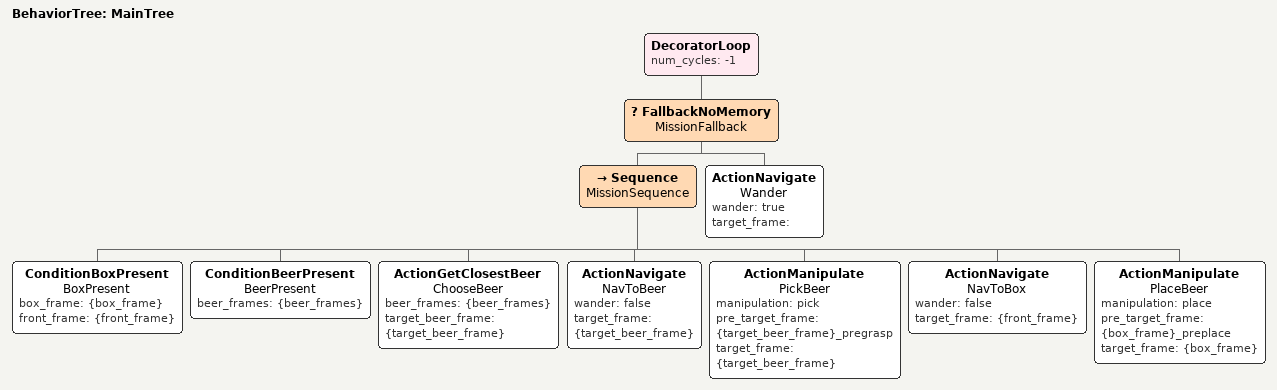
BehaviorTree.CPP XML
<root main_tree_to_execute="MainTree">
    <BehaviorTree ID="MainTree">
        <!-- loop forever -->
        <DecoratorLoop num_cycles="-1">

            <!-- if MissionSequence fails, run Wander -->
            <FallbackNoMemory name="MissionFallback">
                <Sequence name="MissionSequence">
                    <ConditionBoxPresent name="BoxPresent" box_frame="{box_frame}"
                        front_frame="{front_frame}" />
                    <ConditionBeerPresent name="BeerPresent" beer_frames="{beer_frames}" />
                    <ActionGetClosestBeer name="ChooseBeer" beer_frames="{beer_frames}"
                        target_beer_frame="{target_beer_frame}" />
                    <ActionNavigate name="NavToBeer" wander="false"
                        target_frame="{target_beer_frame}" />
                    <ActionManipulate name="PickBeer" manipulation="pick"
                        pre_target_frame="{target_beer_frame}_pregrasp"
                        target_frame="{target_beer_frame}" />
                    <ActionNavigate name="NavToBox" wander="false" target_frame="{front_frame}" />
                    <ActionManipulate name="PlaceBeer" manipulation="place"
                        pre_target_frame="{box_frame}_preplace"
                        target_frame="{box_frame}" />
                </Sequence>

                <ActionNavigate name="Wander" wander="true" target_frame="" />
            </FallbackNoMemory>
        </DecoratorLoop>
    </BehaviorTree>
</root>
